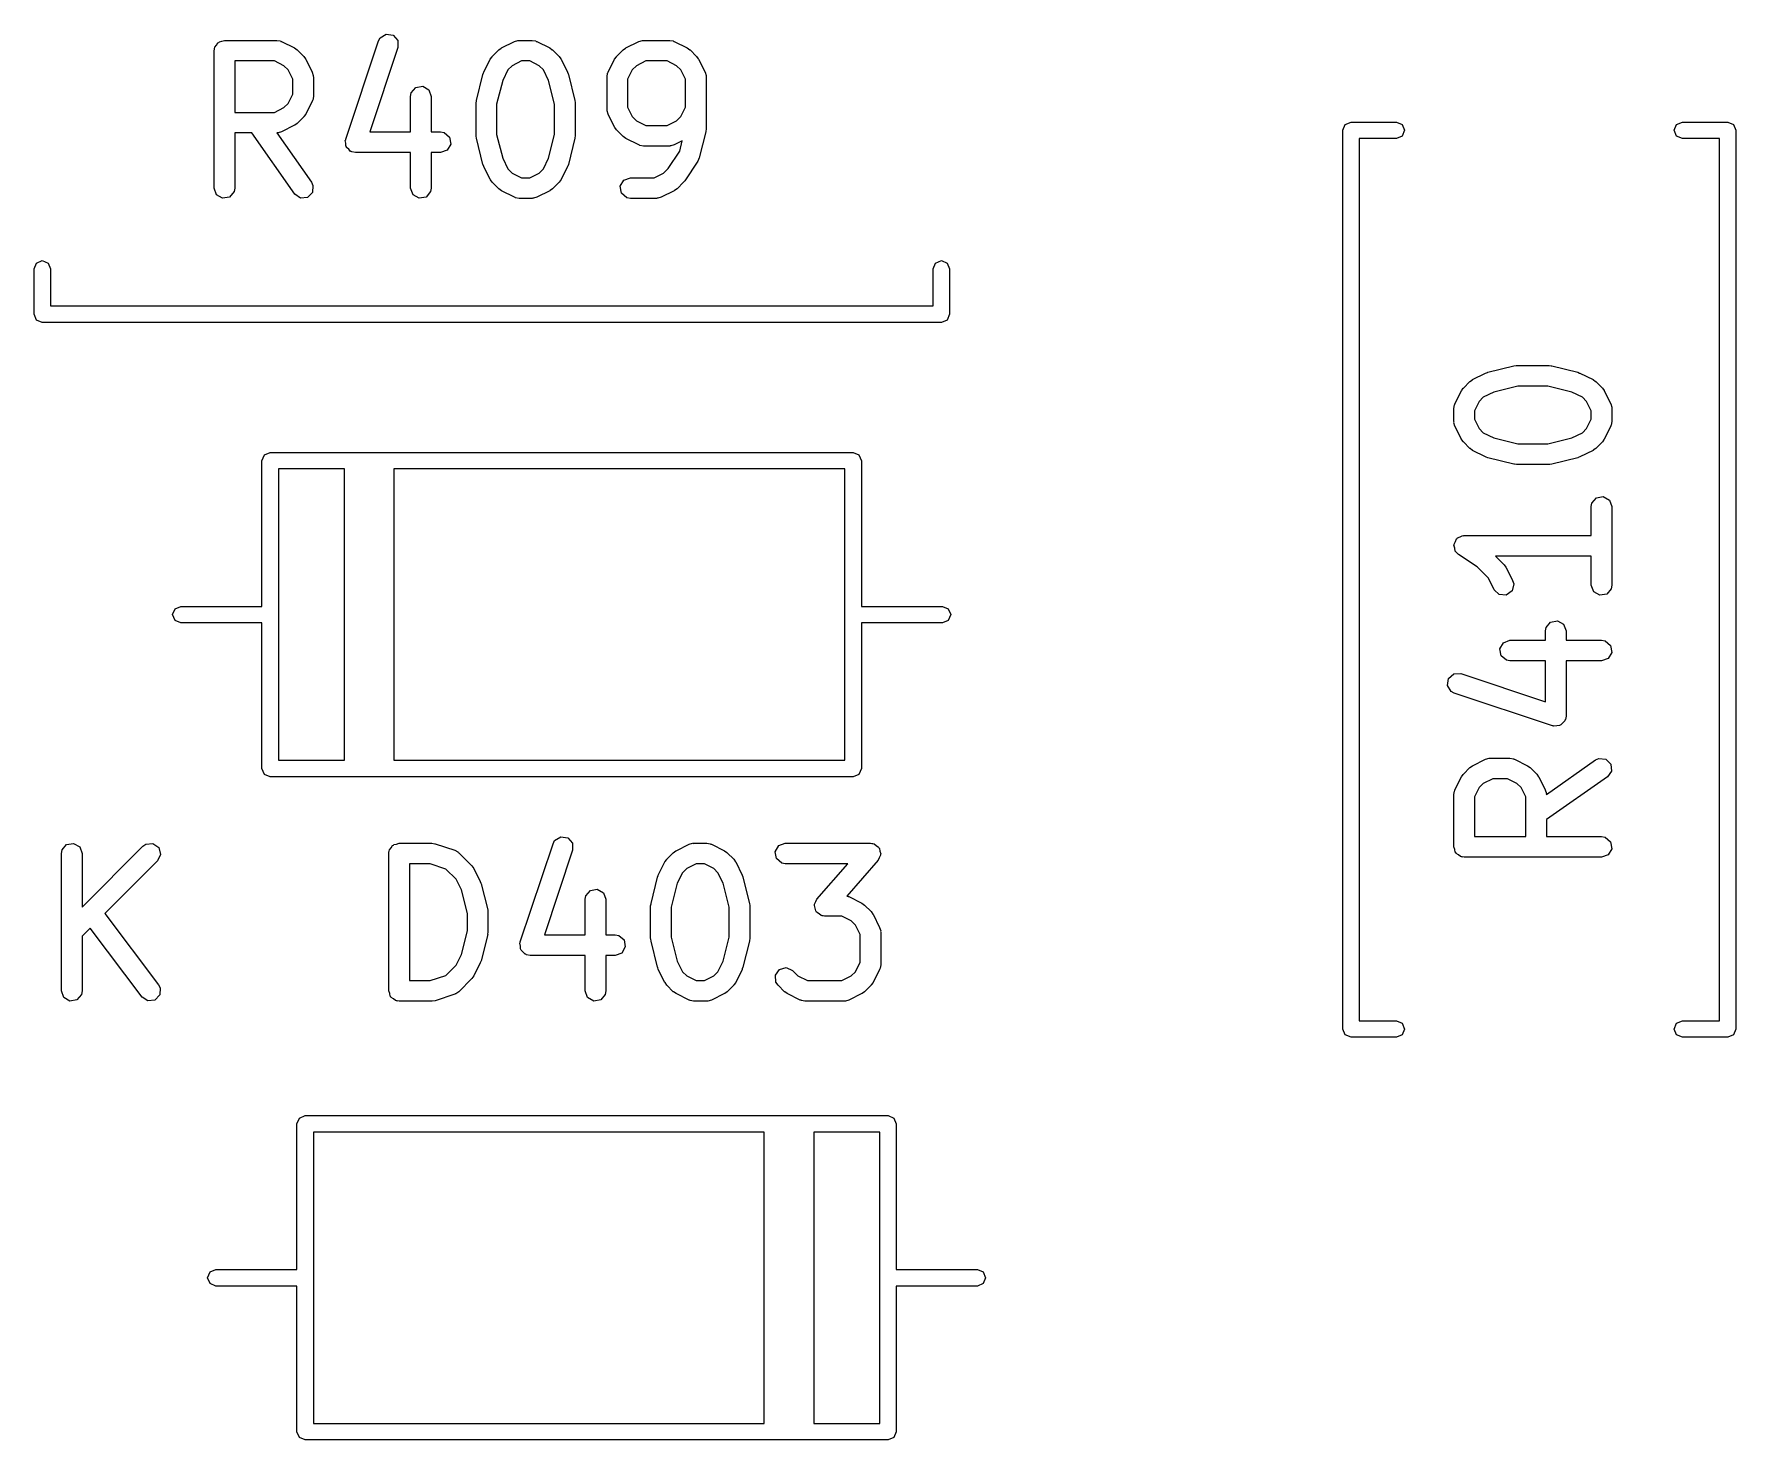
# Model space of a CAD drawing. Extents: x 97.7 to 180.4, y -137 to -64.1.
# Drawn here: x 149.83 to 162.21, y -95.16 to -84.93 of the extents above; entities that cross this region are included whole.
import ezdxf

# ---------------------------------------------------------------- set-up
doc = ezdxf.new("R2010")
doc.units = 0
doc.layers.add('BLACK', color=7, linetype='CONTINUOUS')

msp = doc.modelspace()

# ---------------------------------------------------------------- linework, layer by layer
at = {"layer": 'BLACK', "linetype": 'CONTINUOUS'}
for p, q in [((151.143, -85.0504), (151.144, -85.0406)), ((151.143, -86.0504), (151.143, -85.0504)), ((151.144, -85.0374), (151.145, -85.0345)), ((151.144, -85.0406), (151.144, -85.0374)), ((151.145, -85.0345), (151.147, -85.0247)), ((151.147, -85.0247), (151.16, -85.0098)), ((151.16, -85.0098), (151.169, -84.9929)), ((151.169, -84.9929), (151.176, -84.9906)), ((151.176, -84.9906), (151.18, -84.9854)), ((151.18, -84.9854), (151.199, -84.982)), ((151.199, -84.982), (151.218, -84.9754)), ((151.218, -84.9754), (151.598, -84.9754)), ((151.598, -84.9754), (151.624, -84.9799)), ((151.624, -84.9799), (151.628, -84.9828)), ((151.628, -84.9828), (151.632, -84.9833)), ((151.632, -84.9833), (151.727, -85.0309)), ((151.727, -85.0309), (151.745, -85.0443)), ((151.745, -85.0443), (151.747, -85.045)), ((151.747, -85.045), (151.794, -85.0926)), ((152.099, -85.6933), (152.337, -84.979)), ((152.479, -85.0265), (152.274, -85.642)), ((152.337, -84.979), (152.349, -84.9561)), ((152.349, -84.9561), (152.393, -84.9293)), ((152.393, -84.9293), (152.444, -84.9368)), ((152.444, -84.9368), (152.478, -84.9752)), ((152.478, -84.9752), (152.479, -85.0265)), ((153.164, -85.0926), (153.212, -85.045)), ((153.212, -85.045), (153.23, -85.0321)), ((153.23, -85.0321), (153.232, -85.0309)), ((153.232, -85.0309), (153.327, -84.9833)), ((153.327, -84.9833), (153.352, -84.9759)), ((153.352, -84.9759), (153.356, -84.9769)), ((153.356, -84.9769), (153.36, -84.9754)), ((153.36, -84.9754), (153.456, -84.9754)), ((153.456, -84.9754), (153.481, -84.9799)), ((153.481, -84.9799), (153.485, -84.9828)), ((153.485, -84.9828), (153.489, -84.9833)), ((153.489, -84.9833), (153.584, -85.0309)), ((153.584, -85.0309), (153.602, -85.0443)), ((153.602, -85.0443), (153.604, -85.045)), ((153.604, -85.045), (153.652, -85.0926)), ((154.069, -85.0926), (154.117, -85.045)), ((154.117, -85.045), (154.135, -85.0321)), ((154.135, -85.0321), (154.136, -85.0309)), ((154.136, -85.0309), (154.232, -84.9833)), ((154.232, -84.9833), (154.257, -84.9759)), ((154.257, -84.9759), (154.261, -84.9769)), ((154.261, -84.9769), (154.265, -84.9754)), ((154.265, -84.9754), (154.456, -84.9754)), ((154.456, -84.9754), (154.481, -84.9799)), ((154.481, -84.9799), (154.485, -84.9828)), ((154.485, -84.9828), (154.489, -84.9833)), ((154.489, -84.9833), (154.584, -85.0309)), ((154.584, -85.0309), (154.602, -85.0443)), ((154.602, -85.0443), (154.604, -85.045)), ((154.604, -85.045), (154.652, -85.0926)), ((151.293, -85.1254), (151.293, -85.4992)), ((151.581, -85.1254), (151.293, -85.1254)), ((151.649, -85.1596), (151.581, -85.1254)), ((151.68, -85.19), (151.649, -85.1596)), ((151.794, -85.0926), (151.807, -85.111)), ((151.807, -85.111), (151.808, -85.1121)), ((151.808, -85.1121), (151.856, -85.2073)), ((153.103, -85.2073), (153.15, -85.1121)), ((153.15, -85.1121), (153.164, -85.0941)), ((153.164, -85.0941), (153.164, -85.0926)), ((153.31, -85.1596), (153.279, -85.19)), ((153.378, -85.1254), (153.31, -85.1596)), ((153.438, -85.1254), (153.378, -85.1254)), ((153.506, -85.1596), (153.438, -85.1254)), ((153.537, -85.19), (153.506, -85.1596)), ((153.652, -85.0926), (153.664, -85.111)), ((153.664, -85.111), (153.666, -85.1121)), ((153.666, -85.1121), (153.713, -85.2073)), ((154.008, -85.2073), (154.055, -85.1121)), ((154.055, -85.1121), (154.069, -85.0941)), ((154.069, -85.0941), (154.069, -85.0926)), ((154.214, -85.1596), (154.184, -85.19)), ((154.283, -85.1254), (154.214, -85.1596)), ((154.438, -85.1254), (154.283, -85.1254)), ((154.506, -85.1596), (154.438, -85.1254)), ((154.537, -85.19), (154.506, -85.1596)), ((154.652, -85.0926), (154.664, -85.111)), ((154.664, -85.111), (154.666, -85.1121)), ((154.666, -85.1121), (154.713, -85.2073)), ((151.714, -85.2586), (151.68, -85.19)), ((151.714, -85.366), (151.714, -85.2586)), ((151.856, -85.2073), (151.863, -85.2323)), ((151.863, -85.2323), (151.862, -85.2366)), ((151.862, -85.2366), (151.864, -85.2409)), ((151.864, -85.2409), (151.864, -85.3837)), ((153.05, -85.4131), (153.097, -85.2227)), ((153.097, -85.2227), (153.102, -85.2108)), ((153.102, -85.2108), (153.103, -85.2073)), ((153.241, -85.267), (153.197, -85.4406)), ((153.279, -85.19), (153.241, -85.267)), ((153.575, -85.267), (153.537, -85.19)), ((153.619, -85.4406), (153.575, -85.267)), ((153.713, -85.2073), (153.717, -85.2197)), ((153.717, -85.2197), (153.719, -85.2227)), ((153.719, -85.2227), (153.766, -85.4131)), ((154, -85.2409), (154.004, -85.2152)), ((154, -85.479), (154, -85.2409)), ((154.004, -85.2152), (154.007, -85.2118)), ((154.007, -85.2118), (154.008, -85.2073)), ((154.184, -85.19), (154.15, -85.2586)), ((154.15, -85.2586), (154.15, -85.4612)), ((154.571, -85.2586), (154.537, -85.19)), ((154.571, -85.4612), (154.571, -85.2586)), ((154.713, -85.2073), (154.721, -85.2323)), ((154.721, -85.2323), (154.72, -85.2366)), ((154.72, -85.2366), (154.721, -85.2409)), ((154.721, -85.2409), (154.721, -85.6218)), ((151.68, -85.4345), (151.714, -85.366)), ((151.856, -85.4173), (151.808, -85.5125)), ((151.857, -85.4128), (151.856, -85.4173)), ((151.859, -85.4094), (151.857, -85.4128)), ((151.864, -85.3837), (151.859, -85.4094)), ((152.571, -85.3837), (152.576, -85.3581)), ((152.571, -85.642), (152.571, -85.3837)), ((152.576, -85.3581), (152.609, -85.3188)), ((152.609, -85.3188), (152.659, -85.3099)), ((152.659, -85.3099), (152.704, -85.3355)), ((152.704, -85.3355), (152.721, -85.3837)), ((152.721, -85.3837), (152.721, -85.642)), ((153.047, -85.4313), (153.05, -85.4166)), ((153.05, -85.4166), (153.05, -85.4131)), ((153.766, -85.4131), (153.768, -85.4281)), ((151.293, -85.4992), (151.581, -85.4992)), ((151.581, -85.4992), (151.649, -85.4649)), ((151.649, -85.4649), (151.68, -85.4345)), ((151.794, -85.532), (151.747, -85.5796)), ((151.795, -85.5305), (151.794, -85.532)), ((151.808, -85.5125), (151.795, -85.5305)), ((153.047, -85.6694), (153.047, -85.4313)), ((153.197, -85.4406), (153.197, -85.6602)), ((153.619, -85.6602), (153.619, -85.4406)), ((153.768, -85.4281), (153.769, -85.4313)), ((153.769, -85.4313), (153.769, -85.6694)), ((154.001, -85.4832), (154, -85.479)), ((154, -85.4875), (154.001, -85.4832)), ((154.008, -85.5125), (154, -85.4875)), ((154.055, -85.6077), (154.008, -85.5125)), ((154.15, -85.4612), (154.184, -85.5298)), ((154.184, -85.5298), (154.214, -85.5602)), ((154.506, -85.5602), (154.537, -85.5298)), ((154.537, -85.5298), (154.571, -85.4612)), ((151.417, -85.6492), (151.293, -85.6492)), ((151.293, -85.6492), (151.293, -86.0504)), ((151.728, -86.0934), (151.417, -85.6492)), ((151.603, -85.6477), (151.599, -85.6488)), ((151.599, -85.6488), (151.85, -86.0074)), ((151.607, -85.6487), (151.603, -85.6477)), ((151.632, -85.6413), (151.607, -85.6487)), ((151.727, -85.5937), (151.632, -85.6413)), ((151.728, -85.5925), (151.727, -85.5937)), ((151.747, -85.5796), (151.728, -85.5925)), ((152.274, -85.642), (152.571, -85.642)), ((152.721, -85.642), (152.789, -85.642)), ((152.789, -85.642), (152.815, -85.6466)), ((152.815, -85.6466), (152.854, -85.6795)), ((153.048, -85.6727), (153.047, -85.6694)), ((153.197, -85.6602), (153.241, -85.8337)), ((153.575, -85.8337), (153.619, -85.6602)), ((153.769, -85.6694), (153.766, -85.6842)), ((154.056, -85.6089), (154.055, -85.6077)), ((154.069, -85.6272), (154.056, -85.6089)), ((154.117, -85.6748), (154.069, -85.6272)), ((154.214, -85.5602), (154.283, -85.5944)), ((154.283, -85.5944), (154.438, -85.5944)), ((154.438, -85.5944), (154.506, -85.5602)), ((154.719, -85.64), (154.671, -85.8305)), ((154.721, -85.6218), (154.718, -85.6366)), ((154.718, -85.6366), (154.719, -85.64)), ((159.352, -85.63), (159.37, -85.5876)), ((159.352, -92.17), (159.352, -85.63)), ((159.37, -85.5876), (159.412, -85.57)), ((159.412, -85.57), (159.742, -85.57)), ((159.742, -85.57), (159.784, -85.5876)), ((159.784, -85.5876), (159.802, -85.63)), ((159.802, -85.63), (159.784, -85.6724)), ((161.762, -85.63), (161.78, -85.5876)), ((161.78, -85.6724), (161.762, -85.63)), ((161.78, -85.5876), (161.822, -85.57)), ((161.822, -85.57), (162.152, -85.57)), ((162.152, -85.57), (162.194, -85.5876)), ((162.194, -85.5876), (162.212, -85.63)), ((162.212, -85.63), (162.212, -92.17)), ((152.096, -85.704), (152.099, -85.6991)), ((152.1, -85.7242), (152.096, -85.704)), ((152.099, -85.6991), (152.099, -85.6933)), ((152.1, -85.7446), (152.1, -85.7242)), ((152.104, -85.7489), (152.1, -85.7446)), ((152.105, -85.7545), (152.104, -85.7489)), ((152.121, -85.7677), (152.105, -85.7545)), ((152.134, -85.783), (152.121, -85.7677)), ((152.14, -85.7838), (152.134, -85.783)), ((152.144, -85.7875), (152.14, -85.7838)), ((152.17, -85.792), (152.144, -85.7875)), ((152.571, -85.792), (152.17, -85.792)), ((152.571, -86.0504), (152.571, -85.792)), ((152.789, -85.792), (152.721, -85.792)), ((152.721, -85.792), (152.721, -86.0504)), ((152.837, -85.7745), (152.789, -85.792)), ((152.863, -85.7301), (152.837, -85.7745)), ((152.854, -85.6795), (152.863, -85.7301)), ((153.05, -85.6876), (153.048, -85.6727)), ((153.097, -85.8781), (153.05, -85.6876)), ((153.766, -85.6876), (153.719, -85.8781)), ((153.766, -85.6842), (153.766, -85.6876)), ((154.118, -85.6755), (154.117, -85.6748)), ((154.136, -85.6889), (154.118, -85.6755)), ((154.232, -85.7365), (154.136, -85.6889)), ((154.236, -85.737), (154.232, -85.7365)), ((154.239, -85.7399), (154.236, -85.737)), ((154.265, -85.7444), (154.239, -85.7399)), ((154.456, -85.7444), (154.265, -85.7444)), ((154.445, -85.9074), (154.529, -85.7815)), ((154.46, -85.7429), (154.456, -85.7444)), ((154.464, -85.7439), (154.46, -85.7429)), ((154.489, -85.7365), (154.464, -85.7439)), ((154.547, -85.7074), (154.489, -85.7365)), ((154.529, -85.7815), (154.547, -85.7074)), ((159.742, -85.69), (159.472, -85.69)), ((159.472, -85.69), (159.472, -92.11)), ((159.784, -85.6724), (159.742, -85.69)), ((161.822, -85.69), (161.78, -85.6724)), ((162.092, -85.69), (161.822, -85.69)), ((162.092, -92.11), (162.092, -85.69)), ((153.099, -85.881), (153.097, -85.8781)), ((153.103, -85.8934), (153.099, -85.881)), ((153.15, -85.9887), (153.103, -85.8934)), ((153.241, -85.8337), (153.279, -85.9107)), ((153.279, -85.9107), (153.31, -85.9411)), ((153.506, -85.9411), (153.537, -85.9107)), ((153.537, -85.9107), (153.575, -85.8337)), ((153.713, -85.8934), (153.666, -85.9887)), ((153.714, -85.8899), (153.713, -85.8934)), ((153.719, -85.8781), (153.714, -85.8899)), ((154.411, -85.9411), (154.445, -85.9074)), ((154.661, -85.8539), (154.566, -85.9967)), ((154.671, -85.8305), (154.661, -85.8535)), ((154.661, -85.8535), (154.661, -85.8539)), ((151.85, -86.0074), (151.861, -86.031)), ((151.861, -86.031), (151.857, -86.0821)), ((153.152, -85.9898), (153.15, -85.9887)), ((153.164, -86.0082), (153.152, -85.9898)), ((153.212, -86.0558), (153.164, -86.0082)), ((153.31, -85.9411), (153.378, -85.9754)), ((153.378, -85.9754), (153.438, -85.9754)), ((153.438, -85.9754), (153.506, -85.9411)), ((153.652, -86.0082), (153.604, -86.0558)), ((153.666, -85.9887), (153.652, -86.0067)), ((153.652, -86.0067), (153.652, -86.0082)), ((154.096, -86.0374), (154.122, -85.9929)), ((154.105, -86.0879), (154.096, -86.0374)), ((154.122, -85.9929), (154.17, -85.9754)), ((154.17, -85.9754), (154.343, -85.9754)), ((154.343, -85.9754), (154.411, -85.9411)), ((154.556, -86.0082), (154.509, -86.0558)), ((154.558, -86.005), (154.556, -86.0082)), ((154.566, -85.9967), (154.558, -86.005)), ((151.16, -86.0986), (151.143, -86.0504)), ((151.204, -86.1242), (151.16, -86.0986)), ((151.255, -86.1153), (151.204, -86.1242)), ((151.288, -86.076), (151.255, -86.1153)), ((151.293, -86.0504), (151.288, -86.076)), ((151.77, -86.1228), (151.728, -86.0934)), ((151.821, -86.1184), (151.77, -86.1228)), ((151.857, -86.0821), (151.821, -86.1184)), ((152.589, -86.0986), (152.571, -86.0504)), ((152.633, -86.1242), (152.589, -86.0986)), ((152.684, -86.1153), (152.633, -86.1242)), ((152.717, -86.076), (152.684, -86.1153)), ((152.721, -86.0504), (152.717, -86.076)), ((153.214, -86.0565), (153.212, -86.0558)), ((153.232, -86.0698), (153.214, -86.0565)), ((153.327, -86.1175), (153.232, -86.0698)), ((153.331, -86.118), (153.327, -86.1175)), ((153.335, -86.1209), (153.331, -86.118)), ((153.36, -86.1254), (153.335, -86.1209)), ((153.456, -86.1254), (153.36, -86.1254)), ((153.46, -86.1238), (153.456, -86.1254)), ((153.464, -86.1249), (153.46, -86.1238)), ((153.489, -86.1175), (153.464, -86.1249)), ((153.584, -86.0698), (153.489, -86.1175)), ((153.586, -86.0687), (153.584, -86.0698)), ((153.604, -86.0558), (153.586, -86.0687)), ((154.144, -86.1209), (154.105, -86.0879)), ((154.17, -86.1254), (154.144, -86.1209)), ((154.36, -86.1254), (154.17, -86.1254)), ((154.365, -86.1238), (154.36, -86.1254)), ((154.369, -86.1249), (154.365, -86.1238)), ((154.394, -86.1175), (154.369, -86.1249)), ((154.489, -86.0698), (154.394, -86.1175)), ((154.49, -86.0687), (154.489, -86.0698)), ((154.509, -86.0558), (154.49, -86.0687)), ((149.832, -86.638), (149.85, -86.5956)), ((149.832, -86.968), (149.832, -86.638)), ((149.85, -86.5956), (149.892, -86.578)), ((149.892, -86.578), (149.934, -86.5956)), ((149.934, -86.5956), (149.952, -86.638)), ((149.952, -86.638), (149.952, -86.908)), ((156.372, -86.638), (156.39, -86.5956)), ((156.372, -86.908), (156.372, -86.638)), ((156.39, -86.5956), (156.432, -86.578)), ((156.432, -86.578), (156.474, -86.5956)), ((156.474, -86.5956), (156.492, -86.638)), ((156.492, -86.638), (156.492, -86.968)), ((149.85, -87.0104), (149.832, -86.968)), ((149.892, -87.028), (149.85, -87.0104)), ((156.432, -87.028), (149.892, -87.028)), ((149.952, -86.908), (156.372, -86.908)), ((156.474, -87.0104), (156.432, -87.028)), ((156.492, -86.968), (156.474, -87.0104)), ((160.296, -87.4441), (160.391, -87.3964)), ((160.391, -87.3964), (160.404, -87.3928)), ((160.404, -87.3928), (160.407, -87.3908)), ((160.407, -87.3908), (160.597, -87.3431)), ((160.597, -87.3431), (160.612, -87.3421)), ((160.612, -87.3421), (160.615, -87.3409)), ((160.615, -87.3409), (160.853, -87.3409)), ((160.853, -87.3409), (160.868, -87.3435)), ((160.868, -87.3435), (160.872, -87.3431)), ((160.872, -87.3431), (161.062, -87.3908)), ((161.062, -87.3908), (161.074, -87.396)), ((161.074, -87.396), (161.077, -87.3964)), ((161.077, -87.3964), (161.173, -87.4441)), ((160.167, -87.6205), (160.215, -87.5252)), ((160.215, -87.5252), (160.228, -87.5072)), ((160.228, -87.5072), (160.229, -87.5057)), ((160.229, -87.5057), (160.277, -87.4581)), ((160.277, -87.4581), (160.295, -87.4452)), ((160.295, -87.4452), (160.296, -87.4441)), ((160.625, -87.4909), (160.451, -87.5343)), ((160.844, -87.4909), (160.625, -87.4909)), ((161.018, -87.5343), (160.844, -87.4909)), ((161.173, -87.4441), (161.191, -87.4574)), ((161.191, -87.4574), (161.192, -87.4581)), ((161.192, -87.4581), (161.24, -87.5057)), ((161.24, -87.5057), (161.253, -87.5241)), ((161.253, -87.5241), (161.254, -87.5252)), ((161.254, -87.5252), (161.301, -87.6205)), ((160.159, -87.654), (160.164, -87.6283)), ((160.164, -87.6283), (160.167, -87.6249)), ((160.167, -87.6249), (160.167, -87.6205)), ((160.344, -87.6032), (160.309, -87.6717)), ((160.374, -87.5728), (160.344, -87.6032)), ((160.451, -87.5343), (160.374, -87.5728)), ((161.095, -87.5728), (161.018, -87.5343)), ((161.125, -87.6032), (161.095, -87.5728)), ((161.159, -87.6717), (161.125, -87.6032)), ((161.301, -87.6205), (161.309, -87.6454)), ((161.309, -87.6454), (161.308, -87.6498)), ((161.308, -87.6498), (161.309, -87.654)), ((160.159, -87.7492), (160.159, -87.654)), ((160.161, -87.7535), (160.159, -87.7492)), ((160.16, -87.7578), (160.161, -87.7535)), ((160.167, -87.7828), (160.16, -87.7578)), ((160.309, -87.6717), (160.309, -87.7315)), ((160.309, -87.7315), (160.344, -87.8)), ((161.125, -87.8), (161.159, -87.7315)), ((161.159, -87.7315), (161.159, -87.6717)), ((161.309, -87.7492), (161.305, -87.7749)), ((161.309, -87.654), (161.309, -87.7492)), ((160.215, -87.878), (160.167, -87.7828)), ((160.216, -87.8791), (160.215, -87.878)), ((160.229, -87.8975), (160.216, -87.8791)), ((160.277, -87.9451), (160.229, -87.8975)), ((160.344, -87.8), (160.374, -87.8305)), ((160.374, -87.8305), (160.451, -87.8689)), ((160.451, -87.8689), (160.625, -87.9123)), ((160.844, -87.9123), (161.018, -87.8689)), ((161.018, -87.8689), (161.095, -87.8305)), ((161.095, -87.8305), (161.125, -87.8)), ((161.24, -87.8975), (161.192, -87.9451)), ((161.254, -87.878), (161.24, -87.896)), ((161.24, -87.896), (161.24, -87.8975)), ((161.301, -87.7828), (161.254, -87.878)), ((161.302, -87.7783), (161.301, -87.7828)), ((161.305, -87.7749), (161.302, -87.7783)), ((151.49, -88.034), (151.508, -87.9916)), ((151.508, -87.9916), (151.55, -87.974)), ((151.55, -87.974), (155.79, -87.974)), ((155.79, -87.974), (155.832, -87.9916)), ((155.832, -87.9916), (155.85, -88.034)), ((160.278, -87.9458), (160.277, -87.9451)), ((160.296, -87.9592), (160.278, -87.9458)), ((160.391, -88.0068), (160.296, -87.9592)), ((160.395, -88.0072), (160.391, -88.0068)), ((160.407, -88.0125), (160.395, -88.0072)), ((160.597, -88.0601), (160.407, -88.0125)), ((160.625, -87.9123), (160.844, -87.9123)), ((161.062, -88.0125), (160.872, -88.0601)), ((161.065, -88.0105), (161.062, -88.0125)), ((161.077, -88.0068), (161.065, -88.0105)), ((161.173, -87.9592), (161.077, -88.0068)), ((161.174, -87.958), (161.173, -87.9592)), ((161.192, -87.9451), (161.174, -87.958)), ((151.49, -89.094), (151.49, -88.034)), ((151.61, -88.094), (151.61, -90.214)), ((152.09, -88.094), (151.61, -88.094)), ((152.09, -90.214), (152.09, -88.094)), ((152.45, -88.094), (152.45, -90.214)), ((155.73, -88.094), (152.45, -88.094)), ((155.73, -90.214), (155.73, -88.094)), ((155.85, -88.034), (155.85, -89.094)), ((160.601, -88.0597), (160.597, -88.0601)), ((160.615, -88.0623), (160.601, -88.0597)), ((160.853, -88.0623), (160.615, -88.0623)), ((160.857, -88.0611), (160.853, -88.0623)), ((160.872, -88.0601), (160.857, -88.0611)), ((161.159, -88.3683), (161.164, -88.3426)), ((161.159, -88.579), (161.159, -88.3683)), ((161.164, -88.3426), (161.197, -88.3033)), ((161.197, -88.3033), (161.247, -88.2944)), ((161.247, -88.2944), (161.292, -88.3201)), ((161.292, -88.3201), (161.309, -88.3683)), ((161.309, -88.3683), (161.309, -88.9397)), ((160.161, -88.641), (160.171, -88.6221)), ((160.171, -88.6221), (160.18, -88.6022)), ((160.18, -88.6022), (160.184, -88.6003)), ((160.184, -88.6003), (160.186, -88.5965)), ((160.186, -88.5965), (160.207, -88.5891)), ((160.207, -88.5891), (160.226, -88.5795)), ((160.226, -88.5795), (160.23, -88.5805)), ((160.23, -88.5805), (160.234, -88.579)), ((160.234, -88.579), (161.159, -88.579)), ((160.16, -88.6492), (160.161, -88.6452)), ((160.166, -88.6701), (160.16, -88.6492)), ((160.161, -88.6452), (160.161, -88.641)), ((160.169, -88.6915), (160.166, -88.6701)), ((160.173, -88.6943), (160.169, -88.6915)), ((160.174, -88.6984), (160.173, -88.6943)), ((160.193, -88.7164), (160.174, -88.6984)), ((160.329, -88.8075), (160.193, -88.7164)), ((161.159, -88.729), (160.463, -88.729)), ((160.463, -88.729), (160.526, -88.7914)), ((161.159, -88.9397), (161.159, -88.729)), ((160.411, -88.8889), (160.329, -88.8075)), ((160.526, -88.7914), (160.538, -88.8098)), ((160.538, -88.8098), (160.54, -88.8109)), ((160.54, -88.8109), (160.587, -88.9062)), ((160.453, -88.9733), (160.411, -88.8889)), ((160.49, -89.0085), (160.453, -88.9733)), ((160.541, -89.0116), (160.49, -89.0085)), ((160.583, -88.981), (160.541, -89.0116)), ((160.595, -88.9311), (160.583, -88.981)), ((160.587, -88.9062), (160.595, -88.9311)), ((161.177, -88.9879), (161.159, -88.9397)), ((161.221, -89.0136), (161.177, -88.9879)), ((161.272, -89.0047), (161.221, -89.0136)), ((161.305, -88.9654), (161.272, -89.0047)), ((161.309, -88.9397), (161.305, -88.9654)), ((150.84, -89.154), (150.858, -89.1116)), ((150.858, -89.1116), (150.9, -89.094)), ((150.9, -89.094), (151.49, -89.094)), ((155.85, -89.094), (156.44, -89.094)), ((156.44, -89.094), (156.482, -89.1116)), ((156.482, -89.1116), (156.5, -89.154)), ((150.858, -89.1964), (150.84, -89.154)), ((150.9, -89.214), (150.858, -89.1964)), ((151.49, -89.214), (150.9, -89.214)), ((151.49, -90.274), (151.49, -89.214)), ((156.44, -89.214), (155.85, -89.214)), ((155.85, -89.214), (155.85, -90.274)), ((156.482, -89.1964), (156.44, -89.214)), ((156.5, -89.154), (156.482, -89.1964)), ((160.826, -89.273), (160.831, -89.2474)), ((160.831, -89.2474), (160.864, -89.2081)), ((160.864, -89.2081), (160.914, -89.1992)), ((160.914, -89.1992), (160.958, -89.2248)), ((160.958, -89.2248), (160.976, -89.273)), ((160.494, -89.4029), (160.52, -89.3585)), ((160.52, -89.3585), (160.568, -89.3409)), ((160.568, -89.3409), (160.826, -89.3409)), ((160.826, -89.3409), (160.826, -89.273)), ((160.976, -89.273), (160.976, -89.3409)), ((160.976, -89.3409), (161.234, -89.3409)), ((161.234, -89.3409), (161.26, -89.3454)), ((161.26, -89.3454), (161.299, -89.3784)), ((161.299, -89.3784), (161.308, -89.4289)), ((160.503, -89.4534), (160.494, -89.4029)), ((160.542, -89.4864), (160.503, -89.4534)), ((160.568, -89.4909), (160.542, -89.4864)), ((160.826, -89.4909), (160.568, -89.4909)), ((160.826, -89.788), (160.826, -89.4909)), ((161.234, -89.4909), (160.976, -89.4909)), ((160.976, -89.4909), (160.976, -89.8921)), ((161.283, -89.4734), (161.234, -89.4909)), ((161.308, -89.4289), (161.283, -89.4734)), ((160.113, -89.669), (160.121, -89.6183)), ((160.121, -89.6183), (160.159, -89.5842)), ((160.159, -89.5842), (160.21, -89.5828)), ((160.21, -89.5828), (160.826, -89.788)), ((160.14, -89.7127), (160.113, -89.669)), ((160.163, -89.7252), (160.14, -89.7127)), ((160.877, -89.9632), (160.163, -89.7252)), ((160.883, -89.9631), (160.877, -89.9632)), ((160.888, -89.966), (160.883, -89.9631)), ((160.908, -89.9624), (160.888, -89.966)), ((160.929, -89.9618), (160.908, -89.9624)), ((160.933, -89.958), (160.929, -89.9618)), ((160.939, -89.957), (160.933, -89.958)), ((160.952, -89.9414), (160.939, -89.957)), ((160.967, -89.9278), (160.952, -89.9414)), ((160.968, -89.9221), (160.967, -89.9278)), ((160.972, -89.9177), (160.968, -89.9221)), ((160.976, -89.8921), (160.972, -89.9177)), ((151.61, -90.214), (152.09, -90.214)), ((152.45, -90.214), (155.73, -90.214)), ((160.296, -90.2536), (160.391, -90.206)), ((160.391, -90.206), (160.416, -90.1985)), ((160.416, -90.1985), (160.421, -90.1996)), ((160.421, -90.1996), (160.425, -90.198)), ((160.425, -90.198), (160.568, -90.198)), ((160.568, -90.198), (160.593, -90.2026)), ((160.593, -90.2026), (160.597, -90.2055)), ((160.597, -90.2055), (160.601, -90.206)), ((160.601, -90.206), (160.696, -90.2536)), ((160.833, -90.4626), (161.191, -90.2116)), ((161.191, -90.2116), (161.215, -90.2006)), ((161.215, -90.2006), (161.266, -90.2051)), ((161.266, -90.2051), (161.302, -90.2414)), ((161.302, -90.2414), (161.307, -90.2925)), ((151.508, -90.3164), (151.49, -90.274)), ((151.55, -90.334), (151.508, -90.3164)), ((155.79, -90.334), (151.55, -90.334)), ((155.832, -90.3164), (155.79, -90.334)), ((155.85, -90.274), (155.832, -90.3164)), ((160.167, -90.43), (160.215, -90.3347)), ((160.215, -90.3347), (160.228, -90.3167)), ((160.228, -90.3167), (160.229, -90.3153)), ((160.229, -90.3153), (160.277, -90.2676)), ((160.277, -90.2676), (160.295, -90.2548)), ((160.295, -90.2548), (160.296, -90.2536)), ((160.443, -90.348), (160.374, -90.3823)), ((160.55, -90.348), (160.443, -90.348)), ((160.619, -90.3823), (160.55, -90.348)), ((160.696, -90.2536), (160.715, -90.2669)), ((160.715, -90.2669), (160.716, -90.2676)), ((160.716, -90.2676), (160.764, -90.3153)), ((160.764, -90.3153), (160.776, -90.3336)), ((160.776, -90.3336), (160.778, -90.3347)), ((160.778, -90.3347), (160.825, -90.43)), ((161.277, -90.3345), (160.833, -90.6454)), ((161.307, -90.2925), (161.277, -90.3345)), ((160.159, -90.4635), (160.164, -90.4379)), ((160.159, -90.8445), (160.159, -90.4635)), ((160.164, -90.4379), (160.167, -90.4344)), ((160.167, -90.4344), (160.167, -90.43)), ((160.344, -90.4127), (160.309, -90.4812)), ((160.309, -90.4812), (160.309, -90.7695)), ((160.374, -90.3823), (160.344, -90.4127)), ((160.649, -90.4127), (160.619, -90.3823)), ((160.683, -90.4812), (160.649, -90.4127)), ((160.683, -90.7695), (160.683, -90.4812)), ((160.825, -90.43), (160.833, -90.4549)), ((160.833, -90.4549), (160.832, -90.4593)), ((160.832, -90.4593), (160.833, -90.4626)), ((160.833, -90.6454), (160.833, -90.7695)), ((150.031, -90.8924), (150.036, -90.8667)), ((150.036, -90.8667), (150.069, -90.8274)), ((150.069, -90.8274), (150.119, -90.8185)), ((150.119, -90.8185), (150.164, -90.8442)), ((150.164, -90.8442), (150.181, -90.8924)), ((150.181, -91.2827), (150.624, -90.8393)), ((150.624, -90.8393), (150.646, -90.8244)), ((150.646, -90.8244), (150.697, -90.8199)), ((150.697, -90.8199), (150.739, -90.8494)), ((150.739, -90.8494), (150.752, -90.8989)), ((152.415, -90.8765), (152.417, -90.8667)), ((152.417, -90.8667), (152.43, -90.8518)), ((152.43, -90.8518), (152.439, -90.8349)), ((152.439, -90.8349), (152.446, -90.8326)), ((152.446, -90.8326), (152.45, -90.8274)), ((152.45, -90.8274), (152.469, -90.824)), ((152.469, -90.824), (152.488, -90.8174)), ((152.488, -90.8174), (152.726, -90.8174)), ((152.726, -90.8174), (152.748, -90.8213)), ((152.748, -90.8213), (152.749, -90.8212)), ((152.749, -90.8212), (152.892, -90.8688)), ((152.892, -90.8688), (152.915, -90.8813)), ((153.369, -91.5353), (153.607, -90.821)), ((153.749, -90.8685), (153.544, -91.484)), ((153.607, -90.821), (153.619, -90.7981)), ((153.619, -90.7981), (153.663, -90.7713)), ((153.663, -90.7713), (153.714, -90.7788)), ((153.714, -90.7788), (153.748, -90.8172)), ((153.748, -90.8172), (153.749, -90.8685)), ((154.502, -90.8729), (154.597, -90.8253)), ((154.597, -90.8253), (154.622, -90.8179)), ((154.622, -90.8179), (154.626, -90.8189)), ((154.626, -90.8189), (154.63, -90.8174)), ((154.63, -90.8174), (154.726, -90.8174)), ((154.726, -90.8174), (154.751, -90.8219)), ((154.751, -90.8219), (154.755, -90.8248)), ((154.755, -90.8248), (154.759, -90.8253)), ((154.759, -90.8253), (154.854, -90.8729)), ((155.223, -90.8794), (155.249, -90.8349)), ((155.249, -90.8349), (155.297, -90.8174)), ((155.297, -90.8174), (155.916, -90.8174)), ((155.916, -90.8174), (155.927, -90.8193)), ((155.927, -90.8193), (155.931, -90.8188)), ((155.931, -90.8188), (155.933, -90.8204)), ((155.933, -90.8204), (155.942, -90.8219)), ((155.942, -90.8219), (155.957, -90.8349)), ((155.957, -90.8349), (155.975, -90.8454)), ((155.975, -90.8454), (155.976, -90.851)), ((155.976, -90.851), (155.981, -90.8549)), ((155.981, -90.8549), (155.985, -90.8748)), ((160.166, -90.8628), (160.159, -90.8445)), ((160.169, -90.882), (160.166, -90.8628)), ((160.309, -90.7695), (160.683, -90.7695)), ((160.833, -90.7695), (161.234, -90.7695)), ((161.234, -90.7695), (161.26, -90.774)), ((161.26, -90.774), (161.299, -90.807)), ((161.308, -90.8575), (161.283, -90.9019)), ((161.299, -90.807), (161.308, -90.8575)), ((150.031, -91.8924), (150.031, -90.8924)), ((150.181, -90.8924), (150.181, -91.2827)), ((150.731, -90.9454), (150.348, -91.328)), ((150.752, -90.8989), (150.731, -90.9454)), ((152.413, -90.8924), (152.414, -90.8826)), ((152.413, -91.8924), (152.413, -90.8924)), ((152.414, -90.8794), (152.415, -90.8765)), ((152.414, -90.8826), (152.414, -90.8794)), ((152.563, -90.9674), (152.563, -91.8174)), ((152.713, -90.9674), (152.563, -90.9674)), ((152.828, -91.0056), (152.713, -90.9674)), ((152.915, -90.8813), (152.917, -90.8851)), ((152.917, -90.8851), (152.922, -90.887)), ((152.922, -90.887), (153.017, -90.9822)), ((153.017, -90.9822), (153.03, -91.0006)), ((154.373, -91.0493), (154.42, -90.9541)), ((154.42, -90.9541), (154.434, -90.9361)), ((154.434, -90.9346), (154.482, -90.887)), ((154.434, -90.9361), (154.434, -90.9346)), ((154.482, -90.887), (154.5, -90.8741)), ((154.5, -90.8741), (154.502, -90.8729)), ((154.648, -90.9674), (154.58, -91.0016)), ((154.708, -90.9674), (154.648, -90.9674)), ((154.776, -91.0016), (154.708, -90.9674)), ((154.854, -90.8729), (154.872, -90.8863)), ((154.872, -90.8863), (154.874, -90.887)), ((154.874, -90.887), (154.922, -90.9346)), ((154.922, -90.9346), (154.934, -90.953)), ((154.934, -90.953), (154.936, -90.9541)), ((154.936, -90.9541), (154.983, -91.0493)), ((155.232, -90.9299), (155.223, -90.8794)), ((155.271, -90.9629), (155.232, -90.9299)), ((155.297, -90.9674), (155.271, -90.9629)), ((155.751, -90.9674), (155.297, -90.9674)), ((155.526, -91.2239), (155.751, -90.9674)), ((155.973, -90.9418), (155.745, -91.2018)), ((155.98, -90.9229), (155.973, -90.9418)), ((155.99, -90.9054), (155.98, -90.9229)), ((155.985, -90.8748), (155.991, -90.8939)), ((155.991, -90.8939), (155.989, -90.8995)), ((155.989, -90.8995), (155.99, -90.9054)), ((160.175, -90.8863), (160.169, -90.882)), ((160.177, -90.8927), (160.175, -90.8863)), ((160.194, -90.9024), (160.177, -90.8927)), ((160.209, -90.915), (160.194, -90.9024)), ((160.218, -90.9167), (160.209, -90.915)), ((160.221, -90.9183), (160.218, -90.9167)), ((160.225, -90.9178), (160.221, -90.9183)), ((160.234, -90.9195), (160.225, -90.9178)), ((161.234, -90.9195), (160.234, -90.9195)), ((161.283, -90.9019), (161.234, -90.9195)), ((152.902, -91.0797), (152.828, -91.0056)), ((152.941, -91.1567), (152.902, -91.0797)), ((153.03, -91.0006), (153.031, -91.0017)), ((153.031, -91.0017), (153.078, -91.0969)), ((153.078, -91.0969), (153.082, -91.1093)), ((153.082, -91.1093), (153.084, -91.1123)), ((153.084, -91.1123), (153.132, -91.3028)), ((154.32, -91.2551), (154.367, -91.0647)), ((154.367, -91.0647), (154.372, -91.0528)), ((154.372, -91.0528), (154.373, -91.0493)), ((154.511, -91.109), (154.467, -91.2826)), ((154.549, -91.032), (154.511, -91.109)), ((154.58, -91.0016), (154.549, -91.032)), ((154.807, -91.032), (154.776, -91.0016)), ((154.845, -91.109), (154.807, -91.032)), ((154.889, -91.2826), (154.845, -91.109)), ((154.983, -91.0493), (154.987, -91.0617)), ((154.987, -91.0617), (154.989, -91.0647)), ((154.989, -91.0647), (155.036, -91.2551)), ((152.984, -91.3302), (152.941, -91.1567)), ((153.841, -91.2257), (153.846, -91.2001)), ((153.841, -91.484), (153.841, -91.2257)), ((153.846, -91.2001), (153.879, -91.1608)), ((153.879, -91.1608), (153.929, -91.1519)), ((153.929, -91.1519), (153.974, -91.1775)), ((153.974, -91.1775), (153.991, -91.2257)), ((153.991, -91.2257), (153.991, -91.484)), ((155.519, -91.2428), (155.526, -91.2239)), ((155.745, -91.2018), (155.751, -91.2029)), ((155.751, -91.2029), (155.755, -91.2057)), ((155.755, -91.2057), (155.759, -91.2063)), ((155.759, -91.2063), (155.854, -91.2539)), ((150.348, -91.328), (150.738, -91.8474)), ((152.984, -91.4546), (152.984, -91.3302)), ((153.132, -91.3028), (153.133, -91.3177)), ((153.133, -91.3177), (153.134, -91.321)), ((153.134, -91.321), (153.134, -91.4638)), ((154.317, -91.2733), (154.32, -91.2586)), ((154.317, -91.5114), (154.317, -91.2733)), ((154.32, -91.2586), (154.32, -91.2551)), ((154.467, -91.2826), (154.467, -91.5022)), ((154.889, -91.5022), (154.889, -91.2826)), ((155.036, -91.2551), (155.038, -91.2701)), ((155.038, -91.2701), (155.039, -91.2733)), ((155.039, -91.2733), (155.039, -91.5114)), ((155.508, -91.2718), (155.51, -91.2662)), ((155.514, -91.2909), (155.508, -91.2718)), ((155.509, -91.2603), (155.519, -91.2428)), ((155.51, -91.2662), (155.509, -91.2603)), ((155.518, -91.3108), (155.514, -91.2909)), ((155.522, -91.3147), (155.518, -91.3108)), ((155.524, -91.3203), (155.522, -91.3147)), ((155.542, -91.3308), (155.524, -91.3203)), ((155.557, -91.3438), (155.542, -91.3308)), ((155.566, -91.3453), (155.557, -91.3438)), ((155.568, -91.3469), (155.566, -91.3453)), ((155.572, -91.3464), (155.568, -91.3469)), ((155.583, -91.3483), (155.572, -91.3464)), ((155.708, -91.3483), (155.583, -91.3483)), ((155.776, -91.3826), (155.708, -91.3483)), ((155.854, -91.2539), (155.872, -91.2672)), ((155.872, -91.2672), (155.874, -91.2679)), ((155.874, -91.2679), (155.922, -91.3155)), ((155.922, -91.3155), (155.934, -91.3339)), ((155.934, -91.3339), (155.936, -91.335)), ((155.936, -91.335), (155.983, -91.4303)), ((150.241, -91.4351), (150.181, -91.4949)), ((150.618, -91.9374), (150.241, -91.4351)), ((152.941, -91.6281), (152.984, -91.4546)), ((153.132, -91.482), (153.084, -91.6725)), ((153.134, -91.4638), (153.131, -91.4786)), ((153.131, -91.4786), (153.132, -91.482)), ((153.544, -91.484), (153.841, -91.484)), ((153.991, -91.484), (154.059, -91.484)), ((154.059, -91.484), (154.085, -91.4886)), ((155.807, -91.413), (155.776, -91.3826)), ((155.841, -91.4815), (155.807, -91.413)), ((155.841, -91.6842), (155.841, -91.4815)), ((155.983, -91.4303), (155.991, -91.4552)), ((155.991, -91.4552), (155.99, -91.4596)), ((155.99, -91.4596), (155.991, -91.4638)), ((155.991, -91.4638), (155.991, -91.7019)), ((150.181, -91.4949), (150.181, -91.8924)), ((153.366, -91.546), (153.369, -91.5411)), ((153.37, -91.5662), (153.366, -91.546)), ((153.369, -91.5411), (153.369, -91.5353)), ((153.37, -91.5866), (153.37, -91.5662)), ((153.374, -91.5909), (153.37, -91.5866)), ((153.375, -91.5965), (153.374, -91.5909)), ((153.391, -91.6097), (153.375, -91.5965)), ((153.404, -91.625), (153.391, -91.6097)), ((154.085, -91.4886), (154.124, -91.5215)), ((154.133, -91.5721), (154.107, -91.6165)), ((154.124, -91.5215), (154.133, -91.5721)), ((154.318, -91.5147), (154.317, -91.5114)), ((154.32, -91.5296), (154.318, -91.5147)), ((154.367, -91.7201), (154.32, -91.5296)), ((154.467, -91.5022), (154.511, -91.6757)), ((154.845, -91.6757), (154.889, -91.5022)), ((155.036, -91.5296), (154.989, -91.7201)), ((155.039, -91.5114), (155.036, -91.5262)), ((155.036, -91.5262), (155.036, -91.5296)), ((152.828, -91.7792), (152.902, -91.7051)), ((152.902, -91.7051), (152.941, -91.6281)), ((153.078, -91.6878), (153.031, -91.7831)), ((153.079, -91.6843), (153.078, -91.6878)), ((153.084, -91.6725), (153.079, -91.6843)), ((153.41, -91.6258), (153.404, -91.625)), ((153.414, -91.6295), (153.41, -91.6258)), ((153.44, -91.634), (153.414, -91.6295)), ((153.841, -91.634), (153.44, -91.634)), ((153.841, -91.8924), (153.841, -91.634)), ((154.059, -91.634), (153.991, -91.634)), ((153.991, -91.634), (153.991, -91.8924)), ((154.107, -91.6165), (154.059, -91.634)), ((154.369, -91.723), (154.367, -91.7201)), ((154.373, -91.7354), (154.369, -91.723)), ((154.42, -91.8307), (154.373, -91.7354)), ((154.511, -91.6757), (154.549, -91.7527)), ((154.807, -91.7527), (154.845, -91.6757)), ((154.983, -91.7354), (154.936, -91.8307)), ((154.984, -91.7319), (154.983, -91.7354)), ((154.989, -91.7201), (154.984, -91.7319)), ((155.225, -91.7777), (155.254, -91.7357)), ((155.254, -91.7357), (155.304, -91.7224)), ((155.304, -91.7224), (155.35, -91.7441)), ((155.807, -91.7527), (155.841, -91.6842)), ((155.983, -91.7354), (155.936, -91.8307)), ((155.984, -91.731), (155.983, -91.7354)), ((155.987, -91.7276), (155.984, -91.731)), ((155.991, -91.7019), (155.987, -91.7276)), ((150.738, -91.8474), (150.749, -91.8706)), ((152.563, -91.8174), (152.713, -91.8174)), ((152.713, -91.8174), (152.828, -91.7792)), ((153.017, -91.8026), (152.922, -91.8978)), ((153.031, -91.7831), (153.017, -91.8011)), ((153.017, -91.8011), (153.017, -91.8026)), ((154.422, -91.8318), (154.42, -91.8307)), ((154.434, -91.8502), (154.422, -91.8318)), ((154.482, -91.8978), (154.434, -91.8502)), ((154.549, -91.7527), (154.58, -91.7831)), ((154.58, -91.7831), (154.648, -91.8174)), ((154.648, -91.8174), (154.708, -91.8174)), ((154.708, -91.8174), (154.776, -91.7831)), ((154.776, -91.7831), (154.807, -91.7527)), ((154.922, -91.8502), (154.874, -91.8978)), ((154.936, -91.8307), (154.922, -91.8487)), ((154.922, -91.8487), (154.922, -91.8502)), ((155.229, -91.8288), (155.225, -91.7777)), ((155.244, -91.8502), (155.229, -91.8288)), ((155.292, -91.8978), (155.244, -91.8502)), ((155.35, -91.7441), (155.389, -91.7831)), ((155.389, -91.7831), (155.458, -91.8174)), ((155.458, -91.8174), (155.708, -91.8174)), ((155.708, -91.8174), (155.776, -91.7831)), ((155.776, -91.7831), (155.807, -91.7527)), ((155.922, -91.8502), (155.874, -91.8978)), ((155.936, -91.8307), (155.922, -91.8487)), ((155.922, -91.8487), (155.922, -91.8502)), ((150.049, -91.9406), (150.031, -91.8924)), ((150.093, -91.9662), (150.049, -91.9406)), ((150.144, -91.9573), (150.093, -91.9662)), ((150.177, -91.918), (150.144, -91.9573)), ((150.181, -91.8924), (150.177, -91.918)), ((150.66, -91.9654), (150.618, -91.9374)), ((150.711, -91.9593), (150.66, -91.9654)), ((150.746, -91.9218), (150.711, -91.9593)), ((150.749, -91.8706), (150.746, -91.9218)), ((152.419, -91.9107), (152.413, -91.8924)), ((152.423, -91.9299), (152.419, -91.9107)), ((152.428, -91.9342), (152.423, -91.9299)), ((152.43, -91.9406), (152.428, -91.9342)), ((152.447, -91.9503), (152.43, -91.9406)), ((152.462, -91.9629), (152.447, -91.9503)), ((152.472, -91.9646), (152.462, -91.9629)), ((152.474, -91.9662), (152.472, -91.9646)), ((152.478, -91.9657), (152.474, -91.9662)), ((152.488, -91.9674), (152.478, -91.9657)), ((152.726, -91.9674), (152.488, -91.9674)), ((152.727, -91.9668), (152.726, -91.9674)), ((152.749, -91.9635), (152.727, -91.9668)), ((152.892, -91.9159), (152.749, -91.9635)), ((152.896, -91.9131), (152.892, -91.9159)), ((152.9, -91.9127), (152.896, -91.9131)), ((152.922, -91.8978), (152.9, -91.9127)), ((153.859, -91.9406), (153.841, -91.8924)), ((153.903, -91.9662), (153.859, -91.9406)), ((153.954, -91.9573), (153.903, -91.9662)), ((153.987, -91.918), (153.954, -91.9573)), ((153.991, -91.8924), (153.987, -91.918)), ((154.484, -91.8985), (154.482, -91.8978)), ((154.502, -91.9118), (154.484, -91.8985)), ((154.597, -91.9595), (154.502, -91.9118)), ((154.601, -91.96), (154.597, -91.9595)), ((154.605, -91.9629), (154.601, -91.96)), ((154.63, -91.9674), (154.605, -91.9629)), ((154.726, -91.9674), (154.63, -91.9674)), ((154.73, -91.9658), (154.726, -91.9674)), ((154.734, -91.9669), (154.73, -91.9658)), ((154.759, -91.9595), (154.734, -91.9669)), ((154.854, -91.9118), (154.759, -91.9595)), ((154.856, -91.9107), (154.854, -91.9118)), ((154.874, -91.8978), (154.856, -91.9107)), ((155.293, -91.8985), (155.292, -91.8978)), ((155.311, -91.9118), (155.293, -91.8985)), ((155.406, -91.9595), (155.311, -91.9118)), ((155.411, -91.96), (155.406, -91.9595)), ((155.414, -91.9629), (155.411, -91.96)), ((155.44, -91.9674), (155.414, -91.9629)), ((155.726, -91.9674), (155.44, -91.9674)), ((155.73, -91.9658), (155.726, -91.9674)), ((155.734, -91.9669), (155.73, -91.9658)), ((155.759, -91.9595), (155.734, -91.9669)), ((155.854, -91.9118), (155.759, -91.9595)), ((155.856, -91.9107), (155.854, -91.9118)), ((155.874, -91.8978), (155.856, -91.9107)), ((159.37, -92.2124), (159.352, -92.17)), ((159.412, -92.23), (159.37, -92.2124)), ((159.742, -92.23), (159.412, -92.23)), ((159.472, -92.11), (159.742, -92.11)), ((159.742, -92.11), (159.784, -92.1276)), ((159.784, -92.2124), (159.742, -92.23)), ((159.784, -92.1276), (159.802, -92.17)), ((159.802, -92.17), (159.784, -92.2124)), ((161.762, -92.17), (161.78, -92.1276)), ((161.78, -92.2124), (161.762, -92.17)), ((161.78, -92.1276), (161.822, -92.11)), ((161.822, -92.23), (161.78, -92.2124)), ((161.822, -92.11), (162.092, -92.11)), ((162.152, -92.23), (161.822, -92.23)), ((162.194, -92.2124), (162.152, -92.23)), ((162.212, -92.17), (162.194, -92.2124)), ((151.744, -92.86), (151.762, -92.8176)), ((151.762, -92.8176), (151.804, -92.8)), ((151.804, -92.8), (156.044, -92.8)), ((156.044, -92.8), (156.086, -92.8176)), ((156.086, -92.8176), (156.104, -92.86)), ((151.744, -93.92), (151.744, -92.86)), ((151.864, -92.92), (151.864, -95.04)), ((155.144, -92.92), (151.864, -92.92)), ((155.144, -95.04), (155.144, -92.92)), ((155.504, -92.92), (155.504, -95.04)), ((155.984, -92.92), (155.504, -92.92)), ((155.984, -95.04), (155.984, -92.92)), ((156.104, -92.86), (156.104, -93.92)), ((151.094, -93.98), (151.112, -93.9376)), ((151.112, -93.9376), (151.154, -93.92)), ((151.154, -93.92), (151.744, -93.92)), ((156.104, -93.92), (156.694, -93.92)), ((156.694, -93.92), (156.736, -93.9376)), ((156.736, -93.9376), (156.754, -93.98)), ((151.112, -94.0224), (151.094, -93.98)), ((151.154, -94.04), (151.112, -94.0224)), ((151.744, -94.04), (151.154, -94.04)), ((151.744, -95.1), (151.744, -94.04)), ((156.694, -94.04), (156.104, -94.04)), ((156.104, -94.04), (156.104, -95.1)), ((156.736, -94.0224), (156.694, -94.04)), ((156.754, -93.98), (156.736, -94.0224)), ((151.864, -95.04), (155.144, -95.04)), ((155.504, -95.04), (155.984, -95.04)), ((151.762, -95.1424), (151.744, -95.1)), ((151.804, -95.16), (151.762, -95.1424)), ((156.044, -95.16), (151.804, -95.16)), ((156.086, -95.1424), (156.044, -95.16)), ((156.104, -95.1), (156.086, -95.1424))]:
    msp.add_line(p, q, dxfattribs=at)

doc.saveas('drawing.dxf')
